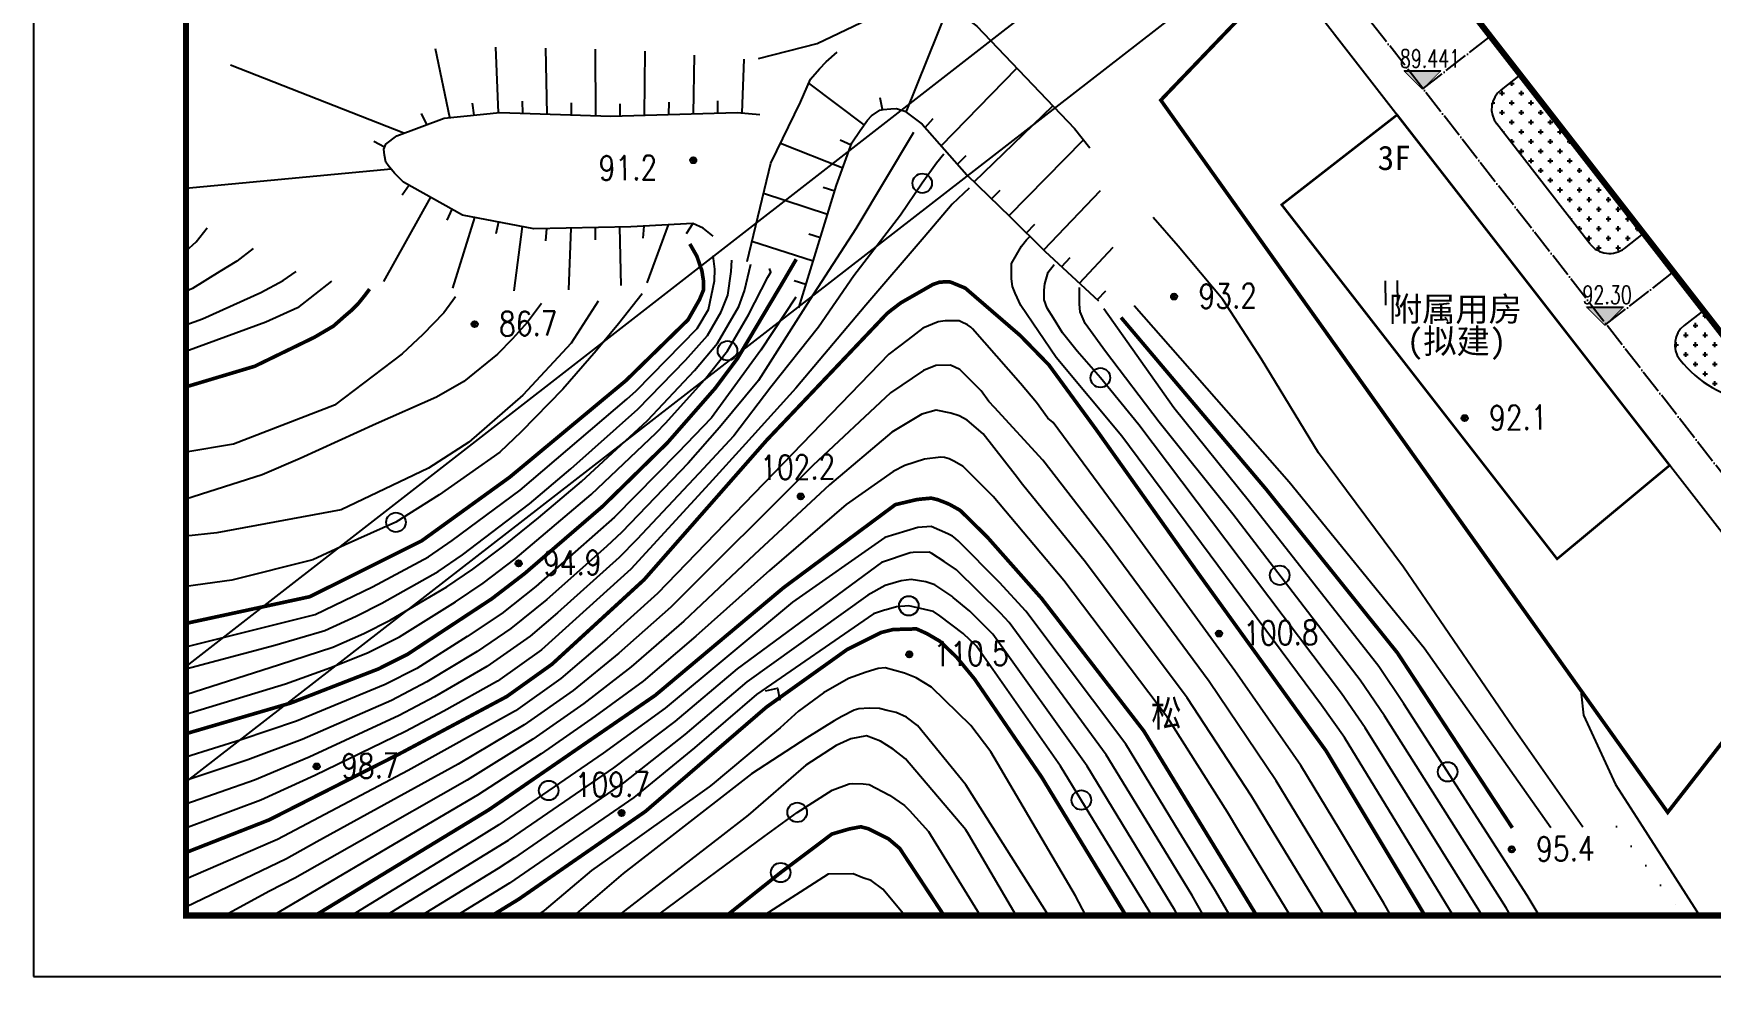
# Model space of a CAD drawing. Extents: x -266287 to 275962, y -324567 to 363765.
# Drawn here: x -21038 to 116517, y 153765 to 231109 of the extents above; entities that cross this region are included whole.
import ezdxf

# ---------------------------------------------------------------- set-up
doc = ezdxf.new("R2010")
doc.units = 0
doc.header["$LTSCALE"] = 1000
for name, pattern in [('8522', [4, 2, 2, 0]), ('DASH', [0.35, 0.25, -0.1]), ('DLJ', [2, 0, -2]), ('DOTE', [2.42, 2, -0.2, 0.02, -0.2])]:
    doc.linetypes.add(name, pattern=pattern)
doc.layers.get('0').update_dxf_attribs({"linetype": 'CONTINUOUS'})
for name, color, linetype in [('DIM_COOR', 3, 'CONTINUOUS'), ('DIM_ELEV', 3, 'CONTINUOUS'), ('PUB_TEXT', 7, 'CONTINUOUS'), ('PUB_TITLE', 4, 'CONTINUOUS'), ('图层1', 251, 'CONTINUOUS')]:
    doc.layers.add(name, color=color, linetype=linetype)
doc.styles.add('_TCH_DIM', font='SIMPLEX', dxfattribs={"bigfont": 'GBCBIG'})
doc.styles.add('HZTXT', font='TXT.shx', dxfattribs={"bigfont": 'HZTXT.shx'})
doc.styles.add('ROMANS', font='ROMANS.shx', dxfattribs={"width": 0.8})
doc.styles.add('等线体', font='simhei.ttf')
pattern_1 = [(0, (0, 0), (793.75, 793.75), [396.875, -1190.625]), (90, (198.4, -198.4), (-793.75, 793.75), [396.875, -1190.625])]

# ---------------------------------------------------------------- blocks, each defined once
blk = doc.blocks.new('8310')
for radius in [0.25, 0.125]:
    blk.add_circle((0, 0), radius)
blk = doc.blocks.new('9310')
at = {"linetype": 'Continuous'}
blk.add_circle((0, 0), 0.8, dxfattribs=at)
blk = doc.blocks.new('9410')
for points in [[(-0.5, 2), (-0.5, 0)], [(0.5, 2), (0.5, 0)]]:
    blk.add_lwpolyline(points)
blk = doc.blocks.new('6311')
blk.add_lwpolyline([(-0.71, 0.71), (0, 0), (-0.71, -0.71)])

msp = doc.modelspace()

# ---------------------------------------------------------------- hatches: boundary and pattern name
h = msp.add_hatch()
h.set_pattern_fill('CROSS', color=3, scale=500, style=0)
h.set_pattern_definition(pattern_1)
h.paths.add_polyline_path([(91092.97277, 240356.0566, 0.4142680258), (90391.57118, 234742.32468), (91618.93605, 233164.16117, 0.4142135625), (94425.50847, 232813.232), (96004.25916, 234041.05354)])
h.paths.add_polyline_path([(87230.60045, 230810.86415), (93030.2008, 230878.95039), (92994.98378, 233878.74368), (87195.38343, 233810.65744)], flags=9)
h = msp.add_hatch()
h.set_pattern_fill('CROSS', color=3, scale=500, style=0)
h.set_pattern_definition(pattern_1)
h.paths.add_polyline_path([(100915.54565, 227726.05037), (99336.79488, 226498.22877, 0.4142135617), (98985.86571, 223691.65636), (106647.47265, 213840.25134, 0.414213563), (109454.04506, 213489.32217), (111032.79585, 214717.14378)])
h = msp.add_hatch()
h.set_pattern_fill('CROSS', color=3, scale=500, style=0)
h.set_pattern_definition(pattern_1)
h.paths.add_polyline_path([(138879.29696, 212304.18288, 0.4142135648), (139230.22612, 215110.75531), (138616.31529, 215900.13071), (120855.36882, 202087.13743), (115944.08233, 208402.14061), (114365.33153, 207174.31898, 0.4142135603), (114014.40235, 204367.74658, 0.4142135645), (126643.97826, 202788.56526)])
at = {"layer": 'DIM_ELEV'}
for points in [[(92890.20696, 226540.82479), (91390.20696, 228040.82479), (94390.20696, 228040.82479)], [(107866.26917, 207162.2332), (106366.26917, 208662.2332), (109366.26917, 208662.2332)]]:
    msp.add_hatch(color=0, dxfattribs=at).paths.add_polyline_path(points)

# ---------------------------------------------------------------- linework, layer by layer
at = {"color": 1, "linetype": 'DOTE'}
for p, q in [((125608.3413, 184573.38885), (77661.16769, 246224.55814)), ((92934.27472, 226586.17635), (98459.9025, 230883.55203)), ((107962.81132, 207262.26652), (113488.43909, 211559.6422))]:
    msp.add_line(p, q, dxfattribs=at)
at = {"color": 0, "linetype": 'Continuous'}
for p, q in [((113163.71024, 195688.17212), (85654.86209, 231059.44694)), ((106647.47265, 213840.25134), (98985.86571, 223691.65636)), ((114014.40238, 204367.74654), (114014.40236, 204367.74657))]:
    msp.add_line(p, q, dxfattribs=at)
for p, q in [((91390.20696, 228040.82479, -52221.25), (94390.20696, 228040.82479, -52221.25)), ((100915.54565, 227726.05037), (99336.79488, 226498.22877)), ((109454.04506, 213489.32217), (111032.79585, 214717.14378)), ((106366.26917, 208662.2332, -52221.25), (109366.26917, 208662.2332, -52221.25)), ((115944.08233, 208402.14061), (114365.33153, 207174.31898))]:
    msp.add_line(p, q)
at = {"color": 1, "linetype": 'DASH', "const_width": 300, "flags": 128}
msp.add_lwpolyline([(71430.30306, 225643.327), (94418.30306, 249598.327), (115720.30306, 266115.327), (152618.30307, 294799.327), (197681.73854, 329820.02229), (234198.782, 281233.1408), (228074.53196, 276093.08936), (222957.42839, 281844.29481), (217793.32774, 277387.29408), (219755.33335, 275174.29282), (213516.33113, 269697.29163), (208650.33, 265574.29435), (202008.33171, 259280.19263), (204841.53025, 256593.89426), (155876.23017, 216334.09288), (150477.73021, 212064.69276), (142115.30307, 204542.327), (113010.43171, 167227.37358)], close=True, dxfattribs=at)
at = {"linetype": 'Continuous', "flags": 128}
for points, const_width in [([(91092.97272, 240356.05666), (174356.28956, 305111.36896), (204118.68565, 266842.44973), (120855.36882, 202087.13743)], 500), ([(81340.0423, 217069.51011), (90812.54705, 224436.43984), (113167.87453, 195691.63654), (103937.88427, 188012.87819)], 200)]:
    msp.add_lwpolyline(points, close=True, dxfattribs=dict(at, const_width=const_width))
at = {"color": 0, "linetype": 'Continuous', "flags": 128}
msp.add_lwpolyline([(124169.63715, 181536.59218), (79922.61796, 238430.04933, 0.4137468731), (75716.53562, 238959.37515), (67550.0294, 232629.0033)], format="xyb", dxfattribs=at)
msp.add_lwpolyline([(98702.02733, 230572.22422), (91092.97272, 240356.05666)], dxfattribs=at)
at = {"const_width": 62.5}
for points in [[(92890.11278, 226542.05336), (94390.20696, 228040.82479), (91390.20696, 228040.82479), (92890.11278, 226540.15673)], [(107866.17499, 207163.46178), (109366.26917, 208662.2332), (106366.26917, 208662.2332), (107866.17499, 207161.56515)]]:
    msp.add_lwpolyline(points, dxfattribs=at)
for centre, radius, start, end in [((100564.6165, 224919.47797), 2000, 127.8728204402, 217.8728203138), ((108226.22344, 215068.07296), 2000, 217.8728203138, 307.8728204402), ((115593.15315, 205595.56819), 2000, 127.8728204401, 217.8728203138), ((121118.78096, 209892.94383), 9000, 217.8728203138, 307.8728204402)]:
    msp.add_arc(centre, radius, start, end)
at = {"layer": 'DIM_ELEV', "color": 0}
for p, q in [((91390.20696, 228040.82479, -52221.25), (94390.20696, 228040.82479, -52221.25)), ((106366.26917, 208662.2332, -52221.25), (109366.26917, 208662.2332, -52221.25))]:
    msp.add_line(p, q, dxfattribs=at)
at = {"layer": 'PUB_TITLE', "color": 7}
msp.add_lwpolyline([(-21038.44006, 153765.05878), (275961.55994, 153765.05878), (275961.55994, 363765.05878), (-21038.44006, 363765.05878)], close=True, dxfattribs=at)
at = {"layer": 'PUB_TITLE', "const_width": 500}
msp.add_lwpolyline([(-8538.44006, 158765.05878), (270961.55994, 158765.05878), (270961.55994, 358765.05878), (-8538.44006, 358765.05878)], close=True, dxfattribs=at)
at = {"layer": '图层1', "linetype": 'Continuous'}
for p, q in [((50535.01484, 224648.03502, 89496.37701), (54035.31287, 233348.38807, 89496.37701)), ((13111.26791, 224221.12738, 89496.37701), (11943.04332, 229863.27918, 89496.37701)), ((17092.09684, 224612.28085, 89496.37701), (16872.30045, 229991.58718, 89496.37701)), ((21089.55242, 224501.55422, 89496.37701), (20991.49024, 229918.8556, 89496.37701)), ((25087.54133, 224374.72891, 89496.37701), (25072.06575, 229836.56062, 89496.37701)), ((9338.70815, 222935.02052, 89496.37701), (-4870.74757, 228510.15374, 89496.37701)), ((29085.82583, 224413.01775, 89496.37701), (29127.89866, 229669.71748, 89496.37701)), ((33084.2432, 224525.52807, 89496.37701), (33166.62558, 229341.79388, 89496.37701)), ((37081.55718, 224594.59847, 89496.37701), (37250.05198, 229010.24091, 89496.37701)), ((47095.12725, 223624.10095, 89496.37701), (42557.76284, 227037.99832, 89496.37701)), ((53416.41003, 221903.75995, 89496.37701), (59614.8977, 228272.73498, 89496.37701)), ((48601.43643, 224866.59082, 89496.37701), (48409.98056, 225848.09204, 89496.37701)), ((11210.96204, 223638.34504, 89496.37701), (10794.49656, 224547.49657, 89496.37701)), ((15101.68238, 224416.70412, 89496.37701), (14979.32277, 225409.18995, 89496.37701)), ((19090.55797, 224564.96687, 89496.37701), (19064.83622, 225564.63602, 89496.37701)), ((23088.54688, 224438.14157, 89496.37701), (23078.07807, 225438.08677, 89496.37701)), ((27086.61715, 224356.7626, 89496.37701), (27090.06835, 225356.75664, 89496.37701)), ((31085.03451, 224469.27291, 89496.37701), (31097.58846, 225469.19411, 89496.37701)), ((35083.45188, 224581.78322, 89496.37701), (35105.10078, 225581.54886, 89496.37701)), ((56111.7816, 218950.58875, 89496.37701), (62573.64418, 225176.33247, 89496.37701)), ((52090.43833, 223401.0238, 89496.37701), (52770.3895, 224134.2812, 89496.37701)), ((7762.48649, 221801.55658, 89496.37701), (6866.49722, 222245.63227, 89496.37701)), ((45342.70744, 220060.95424, 89496.37701), (40229.26526, 222096.70826, 89496.37701)), ((46026.29808, 221940.50307, 89496.37701), (45126.30464, 222376.4065, 89496.37701)), ((58973.21637, 216155.55904, 89496.37701), (65087.12537, 222402.70135, 89496.37701)), ((54742.38174, 220406.4961, 89496.37701), (55456.98535, 221106.02572, 89496.37701)), ((8297.67432, 219973.01684, 89496.37701), (-8538.44006, 218409.40894, 89496.37701)), ((11528.64077, 217684.11971, 89496.37701), (7675.69744, 210766.93995, 89496.37701)), ((9784.32405, 218662.56705, 89496.37701), (9212.59472, 217842.12475, 89496.37701)), ((44092.55682, 216262.51231, 89496.37701), (38843.14835, 217992.82892, 89496.37701)), ((44683.22953, 218173.299, 89496.37701), (43734.95924, 218490.76312, 89496.37701)), ((57542.49899, 217553.0739, 89496.37701), (58252.37104, 218257.40455, 89496.37701)), ((61834.65151, 213360.52972, 89496.37701), (66481.36723, 218242.42831, 89496.37701)), ((13272.95748, 216705.67237, 89496.37701), (12876.30483, 215787.70359, 89496.37701)), ((15127.06352, 216027.72032, 89496.37701), (13319.41763, 210212.60395, 89496.37701)), ((17091.30289, 215651.20515, 89496.37701), (16877.01005, 214674.4357, 89496.37701)), ((19055.54227, 215274.68999, 89496.37701), (18365.29012, 210001.69911, 89496.37701)), ((21038.40535, 215116.03293, 89496.37701), (20970.60348, 214118.33412, 89496.37701)), ((23038.05074, 215153.69353, 89496.37701), (22847.60634, 210091.37362, 89496.37701)), ((25037.69613, 215191.35413, 89496.37701), (25030.44934, 214191.38039, 89496.37701)), ((27037.34152, 215229.01474, 89496.37701), (27148.03107, 210449.84197, 89496.37701)), ((29035.48214, 215306.79104, 89496.37701), (28927.77527, 214312.60835, 89496.37701)), ((31032.32965, 215419.04094, 89496.37701), (29273.22635, 210649.48121, 89496.37701)), ((33029.17716, 215531.29085, 89496.37701), (32501.17241, 214682.04943, 89496.37701)), ((43501.88412, 214351.72563, 89496.37701), (42550.70339, 214660.36009, 89496.37701)), ((60403.93393, 214758.04438, 89496.37701), (61098.20644, 215477.75661, 89496.37701)), ((42911.21141, 212440.93895, 89496.37701), (37891.23754, 214044.03639, 89496.37701)), ((64767.17446, 210640.2449, 89496.37701), (67531.78561, 213597.47916, 89496.37701)), ((63299.71152, 211999.12404, 89496.37701), (63985.87224, 212726.57402, 89496.37701)), ((42320.5387, 210530.15226, 89496.37701), (41366.52902, 210829.92809, 89496.37701)), ((66234.63739, 209281.36575, 89496.37701), (66914.29403, 210014.89616, 89496.37701))]:
    msp.add_line(p, q, dxfattribs=at)
at = {"layer": '图层1', "linetype": 'Continuous', "flags": 128}
for points in [[(222367.3706, 358765.05878), (-8538.44006, 179185.64193)], [(122619.0058, 271478.28406), (-8538.44006, 169717.72478)]]:
    msp.add_lwpolyline(points, dxfattribs=at)
at = {"layer": '图层1', "linetype": 'Continuous', "elevation": 89496.37701}
for points in [[(38434.98628, 229059.9074), (43229.03574, 230304.20953), (50992.45709, 234015.98715), (52123.75013, 234029.26832), (52916.98268, 233925.43593), (53827.32978, 233483.54405), (54853.46232, 232816.72089), (56337.42415, 231702.69336), (64356.08323, 223310.96524), (65619.09912, 221741.76466)], [(37498.92646, 212416.62019), (39440.95682, 220472.7058), (41871.36416, 225479.61337), (42697.91976, 227356.20762), (43423.30021, 228213.30993), (43982.30564, 228785.59753), (44878.04346, 229588.1269)], [(34702.68827, 214476.9741), (33902.81515, 215146.45251), (33049.6972, 215532.44435), (27961.53524, 215246.42067), (19986.58389, 215096.2233), (14146.48013, 216215.68341), (9305.94659, 218930.90544), (8561.9735, 219657.61301), (8045.58693, 220273.84761), (7872.57334, 220554.67895), (7752.80355, 221118.99686), (7690.26192, 221627.41471), (7855.30782, 222025.35961), (8752.37275, 222714.75976), (12638.73233, 224174.69636), (17215.82019, 224624.43782), (26327.37606, 224335.39853), (36676.71358, 224626.61555), (38545.33913, 224478.83518)], [(41729.86599, 208619.36558), (44836.51245, 218669.159), (46096.99123, 222134.87557), (46763.81441, 223161.00712), (47376.06464, 224016.7823), (47711.46791, 224360.15426), (48384.93167, 224820.63979), (48667.09012, 224880.52517), (49288.63719, 224944.39392), (49741.155, 224949.7064), (50422.58647, 224731.41668), (51849.32013, 223673.29021), (55518.598, 219530.0064), (59066.77697, 216064.16969), (61928.21201, 213269.14051), (66332.16615, 209191.05356)], [(51132.87394, 223004.81978), (46417.18339, 215085.88961), (42638.52142, 209271.1402), (38416.63945, 202659.1729), (35234.62524, 198796.49105), (32670.11594, 195869.63359), (27215.17612, 190202.96655), (25972.74419, 189025.12547), (21064.15534, 184683.33034), (18118.72767, 182308.57331), (15343.07402, 180420.37278), (11230.91478, 177926.28526), (8317.57708, 176408.52198), (999.50074, 173207.40746), (-3453.50309, 171533.24525), (-8538.44006, 169830.90196)], [(53642.96831, 221223.97009), (53029.38995, 220481.32512), (51860.7895, 218827.00492), (50081.26792, 216203.78135), (46236.08097, 211236.83743), (43343.85899, 207016.52281), (39441.44387, 202105.47894), (36411.46474, 198120.84543), (33521.22392, 195026.85968), (28455.81846, 189594.92056), (27011.0519, 188133.21371), (21948.30447, 183596.33747), (19710.95682, 181681.22627), (16142.07743, 179184.0371), (11852.23852, 176689.04973), (8944.78193, 175162.10986), (1563.50414, 171749.06081), (-2917.27083, 169874.30478), (-8538.44006, 167888.15514)], [(55712.49791, 218419.64409), (54313.65571, 217102.05528), (52025.71627, 214416.29108), (47226.23422, 208815.84703), (41479.09867, 202016.25583), (37362.04483, 197442.54356), (34371.24298, 194182.11285), (27963.02568, 187162.24704), (20635.24367, 180561.69734), (17011.66613, 177991.87606), (12616.06309, 175533.42064), (9459.45412, 173859.80887), (2033.42172, 170249.00282), (-2381.03856, 168215.3643), (-8538.44006, 165920.49436)], [(106034.83911, 166020.60191), (100307.34521, 174209.05004), (91327.87057, 187341.58381), (84372.65042, 196707.52878), (79699.93812, 204403.09603), (76531.11041, 209287.69671), (72859.1763, 213657.23993), (70794.95816, 216009.0491)], [(-8538.44006, 213252.93435), (-7700.69441, 214028.97259), (-6808.94096, 215170.89057)], [(-3014.04708, 213481.95849), (-4359.64548, 212447.85724), (-5763.80015, 211582.78625), (-8010.44884, 210198.67245), (-8538.44006, 209946.15432)], [(91091.29987, 165845.1675), (86496.26922, 173357.55904), (84622.35906, 176006.93475), (68232.84215, 198077.07881), (62833.97195, 204529.85606), (59955.27139, 208795.5659), (59490.80151, 209808.41727), (59257.90153, 210371.40705), (59194.03278, 210992.95412), (59179.42349, 212237.37637), (60011.29155, 213661.4538), (60401.26774, 214175.18413), (60736.67101, 214518.55609)], [(-8538.44006, 180796.26172), (-1668.72341, 182526.19326), (2070.56431, 183466.47158), (6754.76925, 185731.46856), (11355.30136, 188171.95441), (13291.95858, 189517.65857), (18870.10559, 193659.34986), (27629.87032, 201118.05974), (28402.92123, 201814.7426), (33394.70479, 206917.08176), (34314.99274, 208485.73711), (34831.90088, 210816.72472), (34834.34468, 211779.86977), (34701.17157, 212876.37901)], [(-8538.44006, 179010.4694), (-1252.52994, 180937.57549), (2859.62512, 182150.6497), (5418.32255, 183316.32559), (7540.9048, 184381.91802), (12142.86933, 186971.36795), (14147.55937, 188354.88235), (19644.97486, 192538.73784), (23030.3856, 195394.30496), (28539.33722, 200294.54624), (32450.053, 204319.64751), (34256.24189, 206345.24995), (35355.10944, 208293.29879), (35919.55611, 209649.39528), (36189.48944, 211580.84211), (36245.74063, 212530.12886)], [(-8538.44006, 176895.45035), (-859.83963, 179343.29744), (3524.6812, 180787.65088), (6061.62461, 181891.10011), (8226.02543, 182979.038), (12852.70378, 185728.28704), (14988.90273, 187181.75205), (17528.89223, 189089.28245), (20391.57812, 191393.00027), (23900.84664, 194373.68599), (29331.82676, 199365.68328), (33180.79141, 203465.05577), (35075.72342, 205724.57808), (36803.69066, 208718.68401), (37291.90987, 210014.48551), (37790.3097, 212183.87771)], [(-8538.44006, 175274.05459), (-379.92009, 177776.00322), (3346.1917, 179095.36099), (6399.70842, 180330.10632), (8984.73418, 181618.23572), (13562.53722, 184485.20613), (15855.77733, 186027.83279), (18479.09571, 188027.0117), (24703.56387, 193292.25558), (30037.9957, 198350.24103), (30814.77378, 199178.79873), (34006.63193, 202714.93963), (35886.55604, 205091.0708), (37612.30045, 208030.11884), (39208.08662, 211131.55549), (39435.93001, 211528.12247), (39334.87878, 211837.62656)], [(93354.72389, 165871.73968), (88195.08355, 174160.32975), (86258.22564, 176965.11922), (69623.70989, 199013.87877), (66474.03124, 202875.41674), (64581.49958, 205059.52379), (63375.71286, 206572.82333), (62626.4263, 207752.0487), (62107.3845, 208594.54172), (61873.15638, 209270.6617), (61863.85957, 210062.56613), (61914.44815, 210572.31211), (62185.98267, 211537.23115), (62687.75994, 212165.4188)], [(-8538.44006, 207213.16029), (-7189.32483, 207719.12478), (-2405.90032, 209868.46254), (-550.55595, 210851.97521), (515.53923, 211599.93265)], [(3410.29732, 210785.3301), (607.29945, 208602.6703), (-1981.39308, 207440.83056), (-8538.44006, 205015.16938)], [(28892.42916, 209752.7899), (26941.22109, 207297.26846), (25100.48601, 205069.33354), (22365.34122, 201925.73905), (18955.40556, 198434.78824), (17221.1591, 196773.82746), (12227.41357, 193264.28302), (8689.73942, 191016.42635), (4525.20573, 189157.21775), (1880.61216, 187938.14884), (-4775.42225, 186275.98007), (-8538.44006, 185740.15425)], [(13564.07452, 209516.26593), (12617.74914, 208203.98959), (10884.83079, 206429.8996), (9206.48536, 204826.16799), (3655.06151, 200631.20773), (-4623.41828, 197422.5355), (-8538.44006, 196775.79019)], [(41504.57214, 209484.11744), (38613.67927, 205150.67363), (34565.53954, 199591.24241), (31814.922, 196707.26917), (26610.19461, 191448.20147), (20173.51927, 185763.97461), (17362.79886, 183546.30374), (14534.99401, 181651.33954), (10397.15773, 179038.18539), (7793.9045, 177704.32987), (521.48789, 174700.37093), (-4010.28104, 173185.56408), (-8538.44006, 171750.42339)], [(25278.9322, 209144.64413), (23056.18963, 205724.20265), (19089.90476, 201434.70684), (14665.78962, 197592.41437), (11353.04576, 195460.34313), (4208.51524, 192038.69366), (-6009.09943, 190164.9949), (-8538.44006, 189867.40377)], [(95636.41467, 165898.52632), (89774.36966, 175146.16393), (87783.33272, 178078.92821), (77342.02794, 191673.03535), (71306.03389, 199218.65869), (66901.31384, 205030.18509), (65233.71246, 207330.07858), (64826.47176, 208287.02891), (64762.60201, 208908.57597), (64746.6646, 210266.12743)], [(20641.95993, 208977.06213), (19472.03138, 207435.87113), (18243.54654, 206063.71039), (17013.73358, 204804.67886), (14267.96485, 202566.11901), (12019.98805, 201295.13441), (7067.53329, 199087.24038), (821.39681, 196241.86287), (-2274.38545, 194904.3523), (-8538.44006, 192917.26207)], [(97940.58788, 165925.57689), (91353.65575, 176131.99811), (89309.85437, 179190.05562), (78706.56711, 192698.40734), (72495.937, 200407.6759), (66747.01299, 208535.86531)], [(69233.20126, 208791.3423), (81961.87905, 194345.08493), (93040.222, 180728.03941), (103432.94041, 165990.0561)], [(86106.08639, 165786.64201), (82915.08775, 171080.93665), (77499.50444, 178841.2308), (68844.55608, 190767.02503), (62588.48318, 199191.40242), (62164.58374, 199567.43317), (61225.4286, 200838.36099), (59914.91901, 202411.85733), (55976.73232, 206881.59891), (55835.77993, 207024.34411), (55573.37058, 207224.04244), (55064.4574, 207466.23599), (54897.71624, 207534.86835), (53728.26802, 207532.70804), (53156.34654, 207465.16159), (51908.19792, 206949.58304), (50697.65264, 206024.79172), (49118.66704, 204808.91321), (30134.17734, 185178.08749), (25977.81322, 181430.55867), (22219.04652, 178201.55499), (18494.11138, 175563.29816), (9691.98076, 170653.9496), (-1024.9093, 165004.8877), (-1594.71821, 164757.05063)], [(83354.15102, 165754.33479), (80894.60523, 169823.27553), (75384.6142, 177950.48371), (67054.01317, 189256.80677), (61751.0692, 196121.06445), (57786.37124, 200432.82293), (57324.71844, 200937.72037), (56694.29978, 201793.43384), (54951.58859, 203545.71989), (54177.81, 203912.72478), (52979.79854, 203873.87264), (51956.73736, 203469.21203), (49257.29151, 201628.41338), (42877.55073, 195674.00726), (31236.82968, 184055.30417), (26985.55687, 180290.32502), (23213.98385, 177215.1196), (19200.6017, 174392.87201), (13800.97111, 171190.17602), (2212.95141, 164801.75198)], [(80598.48292, 165721.98375), (78874.12169, 168565.6154), (73590.99409, 176613.61827), (65260.95037, 187751.07924), (60092.41897, 194106.40872), (59489.53714, 194899.34513), (56860.90638, 198272.001), (55536.93446, 199393.10913), (54876.24792, 199742.79942), (54216.56183, 199959.39629), (53012.22221, 200204.87145), (51819.04606, 199877.7512), (49360.30876, 198411.09301), (44250.47903, 194081.82037), (38091.83774, 188386.27358), (32313.15274, 182905.81193), (27993.30052, 179150.09136), (24109.52829, 176155.34238), (19907.09201, 173222.44685), (14521.70677, 169868.76969), (5710.23042, 164842.80939)], [(77839.36105, 165689.59217), (76903.21526, 167229.35384), (71981.81778, 175010.8787), (63462.66043, 186253.2549), (57672.755, 193126.36374), (55225.88776, 195588.04057), (54518.22562, 196018.00694), (54070.82005, 196234.18674), (53684.52154, 196327.88243), (53386.38955, 196370.17257), (52057.60877, 196207.14477), (50421.47655, 195690.27759), (49463.32501, 195193.77263), (45623.40633, 192489.63347), (39325.76718, 187051.45772), (33294.16693, 181674.2272), (28976.45797, 177990.30774), (25023.06296, 175107.15114), (20589.2853, 172035.69535), (15386.05942, 168633.05319), (9007.10523, 164881.5141)], [(72945.92525, 165632.14413), (68565.16027, 172807.03768), (60355.36443, 183741.87528), (58186.10194, 186084.23769), (54802.81745, 189496.14138), (54436.06502, 189825.82579), (54348.69671, 189888.97252), (53971.89963, 190080.82152), (52582.7963, 190662.69492), (51498.98166, 190588.92092), (48778.4199, 189768.00866), (41220.92134, 184469.24802), (30770.85767, 175759.87653), (25678.74891, 172086.98414), (17132.61452, 166199.1373), (15107.44486, 164953.13097)], [(70819.30479, 165607.17799), (66944.09872, 171955.16332), (58983.81001, 182810.2724), (58274.17444, 183559.54161), (54682.28556, 187107.9149), (53657.36924, 187815.18913), (52637.0302, 188469.13942), (52416.25246, 188561.69709), (51107.73641, 188529.31718), (50862.75825, 188505.65875), (48531.61782, 187719.97133), (36670.3313, 179006.5622), (31568.03174, 174682.1753), (26532.22069, 170881.00696), (17987.54239, 164986.94278)], [(68693.1833, 165582.21772), (65377.83677, 171018.1194), (57652.0438, 181829.56321), (56878.67725, 182605.97115), (55957.59063, 183530.67922), (55766.77164, 183722.2494), (54386.42631, 184855.92463), (54295.20372, 184953.31748), (52884.40457, 185892.74483), (52147.55858, 186141.0811), (50954.81445, 186322.01093), (50135.63336, 186223.84679), (48806.95791, 185827.63716), (47396.48704, 185037.85021), (37459.48684, 177944.87395), (32378.31882, 173614.5167), (27364.18461, 169659.38821), (20636.80684, 165018.04466)], [(66549.79, 165557.05467), (63213.90011, 171007.85922), (56305.42417, 180867.88397), (55205.48823, 181892.77043), (53291.70484, 183343.10845), (52771.49116, 183706.41269), (50757.37757, 184163.93052), (49751.42829, 184081.12696), (48889.77413, 183851.19216), (48753.3132, 183814.77673), (47854.66778, 183497.67168), (38254.44571, 176888.38818), (33166.27643, 172528.02668), (28213.48311, 168450.25882), (23280.48666, 165049.08098)], [(61417.88464, 165496.80704), (57484.40872, 172203.66707), (55844.98024, 174340.26303), (52629.03981, 177481.57053), (51375.32075, 178258.86567), (50409.0736, 178643.52939), (48819.95128, 179077.45257), (48242.38416, 179026.19798), (47257.71372, 178722.90102), (45819.30673, 178208.28109), (43751.18792, 177021.15463), (41703.75281, 175534.48934), (40197.45879, 174162.84243), (38968.80369, 173137.15456), (34623.48448, 169509.65887), (34379.59871, 169306.06187), (28469.3421, 165109.99719)], [(105905.45355, 177209.16264), (105924.06733, 176945.55834), (106114.34646, 175194.04634), (108726.82597, 169510.89967), (110930.64975, 166078.07783)], [(57988.99792, 165456.55254), (55438.43903, 169481.26583), (51477.70589, 174356.56968), (50564.70256, 175024.71997), (49711.58462, 175410.71181), (48974.25211, 175571.77335), (48350.04882, 175734.16202), (47500.91522, 175780.76624), (46653.10975, 175714.24026), (46271.33103, 175600.29671), (45254.80628, 175092.1367), (44645.77266, 174736.11472), (42383.66023, 173337.06636), (37844.30934, 170389.29677), (31100.37879, 165140.88508)], [(55645.55841, 165429.04099), (55425.03875, 165803.89914), (50491.41686, 171629.51372), (49463.95621, 172409.4651), (48437.82466, 173076.28828), (47869.52141, 173295.90609), (47291.67261, 173510.4035), (46003.65191, 173256.28891), (44812.46755, 172697.57709), (42316.42303, 171103.79118), (37590.57409, 167008.83724), (35244.71821, 165189.53887)], [(38903.79907, 165232.4958), (41604.67117, 167225.6797), (44460.4352, 169057.49876), (45875.8154, 169578.60983), (46159.18105, 169598.61864), (47008.31464, 169552.01441), (47518.06062, 169501.42684), (49161.72796, 168646.91798), (50404.78238, 167800.01785), (50824.04477, 167390.48536), (52371.87534, 165654.91076), (52533.53786, 165392.50644)], [(28469.3421, 165109.99719), (24725.20771, 162451.79961), (20856.27362, 159186.91619), (20250.30091, 158765.05879)], [(31100.37879, 165140.88508), (27332.1509, 162208.29075), (23301.10136, 158765.05878)], [(35244.71821, 165189.53887), (27443.34962, 159139.28665), (26944.83056, 158765.05878)], [(30178.88177, 158765.05878), (30387.36716, 158947.55928), (38903.79907, 165232.4958)], [(52533.53786, 165392.50644), (56616.5718, 158765.05879)], [(59565.8116, 158765.05878), (55645.55841, 165429.04099)], [(62229.56069, 158765.05878), (57988.99792, 165456.55254)], [(65280.80088, 158765.05879), (64427.32963, 160365.48537), (61417.88464, 165496.80704)], [(70706.48859, 158765.05879), (66549.79, 165557.05467)], [(72819.82887, 158765.05879), (72588.95045, 159194.65002), (68693.1833, 165582.21772), (68693.1833, 165582.21772)], [(74919.67995, 158765.05879), (73995.92718, 160403.54383), (70819.30479, 165607.17799), (70819.30479, 165607.17799)], [(77085.14346, 158765.05878), (75850.62314, 160874.77959), (72945.92525, 165632.14413)], [(82049.34516, 158765.05879), (77839.36105, 165689.59217)], [(84817.11832, 158765.05879), (80598.48292, 165721.98375)], [(87578.94732, 158765.05879), (83354.15102, 165754.33479)], [(90298.14241, 158765.05879), (89727.52419, 159778.19009), (86106.08639, 165786.64201)], [(95421.92046, 158765.05879), (91091.29987, 165845.1675)], [(97778.62616, 158765.05879), (93354.72389, 165871.73968)], [(100115.66017, 158765.05878), (99757.76412, 159396.91388), (95636.41467, 165898.52632)], [(102478.99388, 158765.05879), (101494.79007, 160418.35822), (97940.58788, 165925.57689)], [(110930.64975, 166078.07783), (115625.50748, 158765.05879)], [(2212.95141, 164801.75198), (-298.52721, 163417.1853), (-8538.44006, 159459.51511)], [(-1594.71821, 164757.05063), (-8538.44006, 161736.89785)], [(5710.23042, 164842.80939), (405.66516, 161817.14857), (-1675.22984, 160757.57192), (-5346.32226, 158765.05879)], [(9007.10523, 164881.5141), (-1393.04884, 158765.05878)], [(15107.44486, 164953.13097), (5049.7916, 158765.05878)], [(17987.54239, 164986.94278), (17893.40022, 164922.00417), (7977.01059, 158818.36603), (7892.60857, 158765.05878)], [(20636.80684, 165018.04466), (18419.47514, 163488.26598), (17080.15999, 162609.38919), (10793.07671, 158765.05879)], [(23280.48666, 165049.08098), (17995.1477, 161404.97225), (13686.97029, 158765.05879)], [(50444.32422, 158765.05878), (48637.16136, 160915.55336), (47666.92986, 161639.6047), (46985.49739, 161857.8954), (46189.60862, 162187.9862), (44153.28093, 162164.08009), (38869.88395, 158765.05878)]]:
    msp.add_lwpolyline(points, dxfattribs=at)
at = {"layer": '图层1', "linetype": 'Continuous', "const_width": 300, "elevation": 89496.37701}
for points in [[(32797.72088, 213851.12355), (33375.32095, 212839.6003), (33785.21789, 211656.39156), (33907.64393, 210865.81424), (33916.94075, 210073.90881), (33586.84995, 209278.02003), (32644.50892, 207626.35608), (27554.89971, 202644.80286), (18030.54943, 194725.9918), (10794.13957, 189492.94595), (1626.56355, 184916.09733), (-8538.44006, 182724.7878)], [(-8538.44006, 173676.66801), (31.8895, 176185.21984), (7240.28877, 178985.32224), (9658.62293, 180201.7349), (16563.61387, 184752.02118), (19254.81067, 186820.22267), (25639.43069, 192326.13115), (30952.64308, 197536.59902), (34860.37165, 201995.12609), (36698.44951, 204449.3194), (40526.37195, 210886.944), (41524.61402, 212595.83712)], [(88858.8747, 165818.95924), (84993.19395, 172260.84786), (74411.31581, 186958.59785), (66127.88292, 198628.41967), (62249.72207, 203925.25788), (59889.8351, 206344.65886), (55390.71384, 210226.01308), (54242.95015, 210700.29516), (54037.00802, 210754.97937), (53287.50317, 210716.66328), (52740.28919, 210529.70265), (50098.82628, 209018.57938), (49276.12952, 208388.12329), (48987.70709, 208157.65662), (39096.62366, 197745.35366), (29047.79899, 186312.89368), (21491.92329, 179378.92341), (17789.20324, 176733.12184), (9131.37218, 172105.68565), (-1722.51798, 166603.88164), (-6577.68984, 164698.55146)], [(-8538.44006, 202126.51757), (-2901.40607, 203814.08462), (1992.49141, 206191.0079), (3565.67634, 207114.63617), (4405.51411, 207859.93739), (5077.64876, 208433.55211), (5636.65418, 209005.83971), (6138.43146, 209634.02736), (6528.40765, 210147.7567)], [(68169.76231, 207817.12645), (80045.32216, 193756.86092), (90838.84942, 180306.18941), (100266.01164, 165952.87694)], [(75073.42565, 165657.12059), (70038.87811, 173895.60467), (61651.61282, 184772.19394), (57203.17904, 189797.94004), (55024.1986, 191949.51022), (54890.65716, 192047.23831), (54093.43926, 192490.45931), (53695.49437, 192655.5042), (53127.19212, 192875.12203), (52673.34618, 192982.93876), (52543.77396, 192993.18641), (51696.25129, 192916.03102), (51385.72294, 192875.39293), (50416.30655, 192646.71918), (49652.78221, 192466.61276), (40483.15445, 185655.12808), (29951.26626, 176819.33034), (16314.29897, 167437.92745), (12174.68995, 164918.70096)], [(64447.28488, 165532.37165), (61653.9097, 170119.9583), (56165.14842, 178147.30381), (54688.29673, 179944.04284), (53300.90351, 181268.65349), (52237.85563, 181889.62815), (51384.73769, 182275.61999), (49465.45331, 182223.07187), (48498.28038, 181982.44564), (45677.09113, 180569.28131), (39070.79082, 175851.51582), (29157.79346, 167305.84523), (25946.02698, 165080.37393)], [(12174.68995, 164918.70096), (2062.98287, 158765.05878)], [(25946.02698, 165080.37393), (18776.34188, 160112.41363), (16579.6499, 158765.05879)], [(35826.98674, 158765.05879), (40248.32872, 162287.95336), (44249.83267, 165295.25726)], [(44249.83267, 165295.25726), (44454.15316, 165448.81336), (45863.6213, 165861.36754), (46823.22786, 166042.35084), (47447.43116, 165879.96118), (48511.56001, 165345.28916)], [(48511.56001, 165345.28916), (49097.767, 165050.74935), (50012.09846, 164269.46886), (53640.96989, 158765.05879)], [(68567.89245, 158765.05878), (64447.28488, 165532.37165)], [(79285.17255, 158765.05878), (75073.42565, 165657.12059)], [(93091.81484, 158765.05878), (88858.8747, 165818.95924)], [(-6577.68984, 164698.55146), (-8538.44006, 163929.08811)]]:
    msp.add_lwpolyline(points, dxfattribs=at)
for points in [[(12174.68995, 164918.70096), (12174.68995, 164918.70096)], [(44249.83267, 165295.25726), (44249.83267, 165295.25726)], [(48511.56001, 165345.28916), (48511.56001, 165345.28916)], [(64447.28488, 165532.37165), (64447.28488, 165532.37165)], [(64447.28488, 165532.37165), (64447.28488, 165532.37165)], [(75073.42565, 165657.12059), (75073.42565, 165657.12059)], [(75073.42565, 165657.12059), (75073.42565, 165657.12059)], [(88858.8747, 165818.95924), (88858.8747, 165818.95924)], [(88858.8747, 165818.95924), (88858.8747, 165818.95924)], [(100266.01164, 165952.87694), (100266.01164, 165952.87694)], [(100266.01164, 165952.87694), (100266.01164, 165952.87694)], [(-6577.68984, 164698.55146), (-6577.68984, 164698.55146)]]:
    msp.add_lwpolyline(points, close=True, dxfattribs=at)
at = {"layer": '图层1', "linetype": 'Continuous', "elevation": 89496.37701}
for points in [[(28469.3421, 165109.99719), (28469.3421, 165109.99719)], [(28469.3421, 165109.99719), (28469.3421, 165109.99719)], [(31100.37879, 165140.88508), (31100.37879, 165140.88508)], [(35244.71821, 165189.53887), (35244.71821, 165189.53887)], [(38903.79907, 165232.4958), (38903.79907, 165232.4958)], [(38903.79907, 165232.4958), (38903.79907, 165232.4958)], [(52533.53786, 165392.50644), (52533.53786, 165392.50644)], [(52533.53786, 165392.50644), (52533.53786, 165392.50644)], [(55645.55841, 165429.04099), (55645.55841, 165429.04099)], [(57988.99792, 165456.55254), (57988.99792, 165456.55254)], [(61417.88464, 165496.80704), (61417.88464, 165496.80704)], [(61417.88464, 165496.80704), (61417.88464, 165496.80704)], [(66549.79, 165557.05467), (66549.79, 165557.05467)], [(66549.79, 165557.05467), (66549.79, 165557.05467)], [(68693.1833, 165582.21772), (68693.1833, 165582.21772)], [(68693.1833, 165582.21772), (68693.1833, 165582.21772)], [(70819.30479, 165607.17799), (70819.30479, 165607.17799)], [(70819.30479, 165607.17799), (70819.30479, 165607.17799)], [(72945.92525, 165632.14413), (72945.92525, 165632.14413)], [(77839.36105, 165689.59217), (77839.36105, 165689.59217)], [(77839.36105, 165689.59217), (77839.36105, 165689.59217)], [(80598.48292, 165721.98375), (80598.48292, 165721.98375)], [(80598.48292, 165721.98375), (80598.48292, 165721.98375)], [(83354.15102, 165754.33479), (83354.15102, 165754.33479)], [(83354.15102, 165754.33479), (83354.15102, 165754.33479)], [(86106.08639, 165786.64201), (86106.08639, 165786.64201)], [(86106.08639, 165786.64201), (86106.08639, 165786.64201)], [(91091.29987, 165845.1675), (91091.29987, 165845.1675)], [(91091.29987, 165845.1675), (91091.29987, 165845.1675)], [(93354.72389, 165871.73968), (93354.72389, 165871.73968)], [(93354.72389, 165871.73968), (93354.72389, 165871.73968)], [(95636.41467, 165898.52632), (95636.41467, 165898.52632)], [(95636.41467, 165898.52632), (95636.41467, 165898.52632)], [(97940.58788, 165925.57689), (97940.58788, 165925.57689)], [(103432.94041, 165990.0561), (103432.94041, 165990.0561)], [(103432.94041, 165990.0561), (103432.94041, 165990.0561)], [(106034.83911, 166020.60191), (106034.83911, 166020.60191)], [(106034.83911, 166020.60191), (106034.83911, 166020.60191)], [(110930.64975, 166078.07783), (110930.64975, 166078.07783)], [(-1594.71821, 164757.05063), (-1594.71821, 164757.05063)], [(-1594.71821, 164757.05063), (-1594.71821, 164757.05063)], [(2212.95141, 164801.75198), (2212.95141, 164801.75198)], [(2212.95141, 164801.75198), (2212.95141, 164801.75198)], [(5710.23042, 164842.80939), (5710.23042, 164842.80939)], [(5710.23042, 164842.80939), (5710.23042, 164842.80939)], [(9007.10523, 164881.5141), (9007.10523, 164881.5141)], [(17987.54239, 164986.94278), (17987.54239, 164986.94278)], [(20636.80684, 165018.04466), (20636.80684, 165018.04466)], [(23280.48666, 165049.08098), (23280.48666, 165049.08098)]]:
    msp.add_lwpolyline(points, close=True, dxfattribs=at)
at = {"layer": '图层1', "linetype": 'DLJ', "elevation": 89496.37701}
msp.add_lwpolyline([(108801.08949, 166053.07719), (114308.31688, 158765.05878)], dxfattribs=at)
msp.add_lwpolyline([(108801.08949, 166053.07719), (108801.08949, 166053.07719)], close=True, dxfattribs=at)
msp.add_lwpolyline([(108801.08949, 166053.07719), (108801.08949, 166053.07719)], close=True, dxfattribs=at)
at = {"layer": '图层1'}
for p in [(33076.67818, 220713.8771, 275574.67701), (72517.59802, 209533.44499, 277554.67701), (15146.51894, 207268.59838, 270994.67701), (96354.1938, 199564.09104, 276474.67701), (41892.60275, 193137.94221, 286554.67701), (18753.77064, 187649.46709, 279274.67701), (76199.70076, 181893.88373, 285114.67701), (50796.4205, 180184.69865, 294834.67701), (2189.95949, 170993.87074, 283054.67701), (27193.00445, 167173.43443, 294034.67701)]:
    msp.add_point(p, dxfattribs=at)

# ---------------------------------------------------------------- block references
at = {"layer": '图层1', "xscale": 999.9999999999999, "yscale": 1000, "zscale": 1000, "rotation": 0.6726110424307647}
for p in [(33076.67818, 220713.8771, 275574.67701), (72517.59802, 209533.44499, 277554.67701), (15146.51894, 207268.59838, 270994.67701), (96354.1938, 199564.09104, 276474.67701), (41892.60275, 193137.94221, 286554.67701), (18753.77064, 187649.46709, 279274.67701), (76199.70076, 181893.88373, 285114.67701), (50796.4205, 180184.69865, 294834.67701), (2189.95949, 170993.87074, 283054.67701), (27193.00445, 167173.43443, 294034.67701), (100215.68464, 164189.91167, 279754.67701)]:
    msp.add_blockref('8310', p, dxfattribs=at)
at = {"layer": '图层1', "linetype": 'DLJ', "xscale": 999.9999999999999, "yscale": 1000, "zscale": 1000, "rotation": 0.6726110424307647}
for p in [(51860.7895, 218827.00492, 282334.67701), (35886.55604, 205091.0708, 278334.67701), (66474.03124, 202875.41674, 282334.67701), (8689.73942, 191016.42635, 273334.67701), (81180.97072, 186674.90526, 281334.67701), (50757.37757, 184163.93052, 293334.67701), (94956.4956, 170549.41424, 280334.67701), (21221.2536, 169015.99924, 290334.67701), (41604.67117, 167225.6797, 298334.67701), (64911.55469, 168233.91175, 293334.67701), (40248.32872, 162287.95336, 299334.67701)]:
    msp.add_blockref('9310', p, dxfattribs=at)
at = {"layer": '图层1', "linetype": '8522', "yscale": 1000, "zscale": 1000}
for name, p, xscale, rotation in [('9410', (90354.27757, 208838.09659, 184334.67701), 999.9999999999999, 0.6726110424307647), ('6311', (39976.36352, 177404.06907, 184334.67701), 1000, 57.12732870019629)]:
    msp.add_blockref(name, p, dxfattribs=dict(at, xscale=xscale, rotation=rotation))

# ---------------------------------------------------------------- texts
at = {"layer": 'DIM_COOR', "color": 3, "linetype": 'Continuous', "style": '等线体'}
for s, p in [('3F', (89213.31792, 219912.43617)), ('附属用房', (90135.09593, 207511.80001)), ('(拟建)', (91602.25662, 204872.83939))]:
    msp.add_text(s, height=2000, dxfattribs=at).set_placement(p)
at = {"layer": 'PUB_TEXT', "color": 0, "style": '_TCH_DIM', "width": 0.705882}
for s, p in [('89.441', (91040.20695, 228312.2678, -52221.25)), ('92.30', (106016.26916, 208933.67621, -52221.25))]:
    msp.add_text(s, height=1487.5, rotation=0.0000000147, dxfattribs=at).set_placement(p)
at = {"layer": '图层1', "style": 'ROMANS', "width": 0.8}
for s, p in [('91.2', (25328.12496, 219068.28391, 89496.37701)), ('93.2', (74529.19922, 208556.99191, 89496.37701)), ('86.7', (17158.12015, 206292.1453, 89496.37701)), ('92.1', (98365.79499, 198587.63796, 89496.37701)), ('102.2', (38577.79737, 194504.94823, 89496.37701)), ('94.9', (20765.37183, 186673.01401, 89496.37701)), ('100.8', (78211.30196, 180917.43065, 89496.37701)), ('110.5', (52808.02169, 179208.24557, 89496.37701)), ('98.7', (4201.56069, 170017.41766, 89496.37701)), ('109.7', (23369.06124, 168477.91141, 89496.37701)), ('95.4', (102227.28584, 163213.45859, 89496.37701))]:
    msp.add_text(s, height=2000, rotation=0.6726110408, dxfattribs=at).set_placement(p)
at = {"layer": '图层1', "linetype": 'Continuous', "style": 'HZTXT'}
msp.add_text('松', height=2500, rotation=0.6726110408, dxfattribs=at).set_placement((70654.9764, 174004.89262, 89496.37701))

doc.saveas('drawing.dxf')
